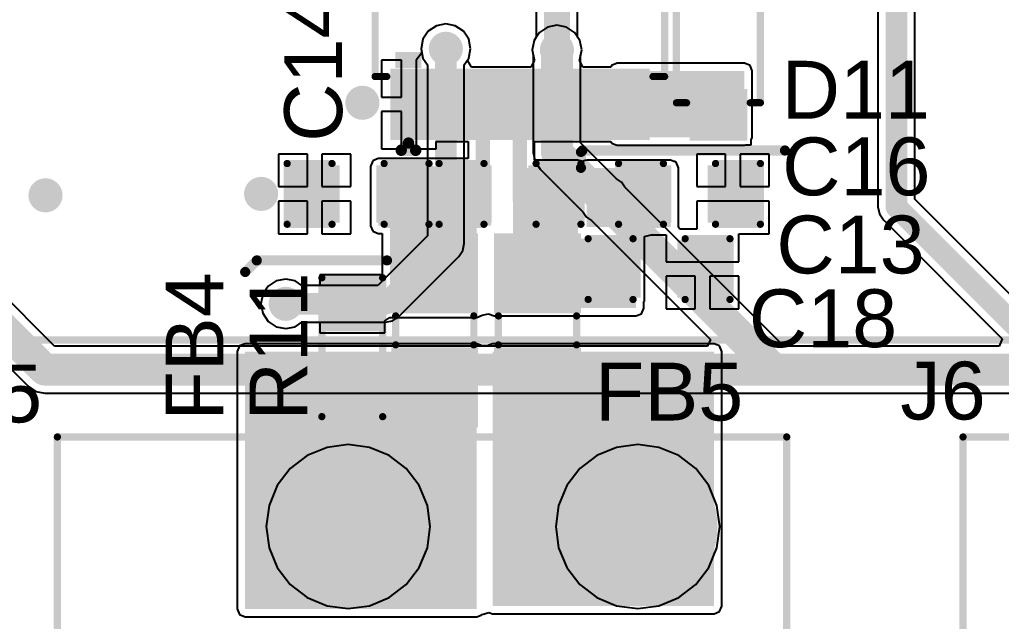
# Model space of a CAD drawing. Header units: millimetres. Extents: x -0.27 to 4.7, y -0.39 to 2.83.
# Drawn here: x 2.101 to 2.78, y 0.178 to 0.594 of the extents above; entities that cross this region are included whole.
import ezdxf

# ---------------------------------------------------------------- set-up
doc = ezdxf.new("R2010")
doc.units = ezdxf.units.MM
doc.header["$MEASUREMENT"] = 0
for name, color, linetype in [('BottomLayer', 5, 'Continuous'), ('BottomSolder', 6, 'Continuous'), ('MultiLayer', 9, 'Continuous'), ('PadHoleLayer', 156, 'Continuous'), ('TopLayer', 1, 'Continuous'), ('TopOverlay', 2, 'Continuous'), ('TopPaste', 8, 'Continuous'), ('TopSolder', 216, 'Continuous'), ('ViaHoleLayer', 16, 'Continuous')]:
    doc.layers.add(name, color=color, linetype=linetype)
doc.styles.add('Arial', font='', dxfattribs={"height": 0.2})
doc.styles.get('Arial').set_extended_font_data('Arial')

# ---------------------------------------------------------------- blocks, each defined once
blk = doc.blocks.new('HA0200500000G_8')
at = {"layer": 'TopOverlay', "const_width": 0.005}
for points in [[(-0.301, 0.212), (0.203, 0.212)], [(-0.301, -0.21), (-0.301, 0.212)]]:
    blk.add_lwpolyline(points, dxfattribs=at)
at = {"layer": 'TopOverlay', "const_width": 0.0025}
blk.add_lwpolyline([(-0.30225, 0.212, 1), (-0.29975, 0.212, 1)], format="xyb", close=True, dxfattribs=at)
blk.add_lwpolyline([(-0.30225, 0.212, 1), (-0.29975, 0.212, 1)], format="xyb", close=True, dxfattribs=at)
blk = doc.blocks.new('HA0200500000G_9')
at = {"layer": 'BottomLayer'}
h = blk.add_hatch(color=5, dxfattribs=at)
edge = h.paths.add_edge_path()
edge.add_arc((-0.1, 0.15), 0.05118, 0, 360)
h = blk.add_hatch(color=5, dxfattribs=at)
edge = h.paths.add_edge_path()
edge.add_arc((0.1, 0.15), 0.05118, 0, 360)
at = {"layer": 'BottomSolder'}
h = blk.add_hatch(color=6, dxfattribs=at)
edge = h.paths.add_edge_path()
edge.add_arc((-0.1, 0.15), 0.05518, 0, 360)
h = blk.add_hatch(color=6, dxfattribs=at)
edge = h.paths.add_edge_path()
edge.add_arc((0.1, 0.15), 0.05518, 0, 360)
at = {"layer": 'MultiLayer'}
h = blk.add_hatch(color=9, dxfattribs=at)
edge = h.paths.add_edge_path()
edge.add_arc((-0.1, 0.15), 0.05118, 0, 360)
h = blk.add_hatch(color=9, dxfattribs=at)
edge = h.paths.add_edge_path()
edge.add_arc((0.1, 0.15), 0.05118, 0, 360)
at = {"layer": 'PadHoleLayer'}
h = blk.add_hatch(color=156, dxfattribs=at)
edge = h.paths.add_edge_path()
edge.add_arc((-0.1, 0.15), 0.02559, 0, 360)
h = blk.add_hatch(color=156, dxfattribs=at)
edge = h.paths.add_edge_path()
edge.add_arc((0.1, 0.15), 0.02559, 0, 360)
at = {"layer": 'TopLayer'}
h = blk.add_hatch(color=1, dxfattribs=at)
edge = h.paths.add_edge_path()
edge.add_arc((-0.1, 0.15), 0.05118, 0, 360)
h = blk.add_hatch(color=1, dxfattribs=at)
edge = h.paths.add_edge_path()
edge.add_arc((0.1, 0.15), 0.05118, 0, 360)
at = {"layer": 'TopSolder'}
h = blk.add_hatch(color=216, dxfattribs=at)
edge = h.paths.add_edge_path()
edge.add_arc((-0.1, 0.15), 0.05518, 0, 360)
h = blk.add_hatch(color=216, dxfattribs=at)
edge = h.paths.add_edge_path()
edge.add_arc((0.1, 0.15), 0.05518, 0, 360)
at = {"layer": 'TopOverlay', "const_width": 0.005}
for points in [[(-0.301, 0.212), (0.203, 0.212)], [(-0.301, -0.21), (-0.301, 0.212)], [(0.203, -0.21), (0.203, 0.212)]]:
    blk.add_lwpolyline(points, dxfattribs=at)
at = {"layer": 'TopOverlay', "const_width": 0.0025}
for points in [[(-0.30225, 0.212, 1), (-0.29975, 0.212, 1)], [(-0.30225, 0.212, 1), (-0.29975, 0.212, 1)], [(0.20175, 0.212, 1), (0.20425, 0.212, 1)], [(0.20175, 0.212, 1), (0.20425, 0.212, 1)]]:
    blk.add_lwpolyline(points, format="xyb", close=True, dxfattribs=at)
blk = doc.blocks.new('ZIO_101954_13')
at = {"layer": 'TopOverlay', "const_width": 0.005}
blk.add_lwpolyline([(-0.719, -1.74), (0.719, -1.74)], dxfattribs=at)
blk = doc.blocks.new('14_TSSOP_55')
at = {"layer": 'TopLayer'}
for points in [[(-0.12992, 0.08563), (-0.08858, 0.08563), (-0.08858, 0.06791), (-0.12992, 0.06791)], [(0.08858, 0.08563), (0.12992, 0.08563), (0.12992, 0.06791), (0.08858, 0.06791)], [(-0.12992, 0.06004), (-0.08858, 0.06004), (-0.08858, 0.04232), (-0.12992, 0.04232)], [(0.08858, 0.06004), (0.12992, 0.06004), (0.12992, 0.04232), (0.08858, 0.04232)], [(-0.12992, 0.03445), (-0.08858, 0.03445), (-0.08858, 0.01673), (-0.12992, 0.01673)], [(0.08858, 0.03445), (0.12992, 0.03445), (0.12992, 0.01673), (0.08858, 0.01673)], [(-0.12992, 0.00886), (-0.08858, 0.00886), (-0.08858, -0.00886), (-0.12992, -0.00886)], [(0.08858, 0.00886), (0.12992, 0.00886), (0.12992, -0.00886), (0.08858, -0.00886)], [(-0.12992, -0.01673), (-0.08858, -0.01673), (-0.08858, -0.03445), (-0.12992, -0.03445)], [(0.08858, -0.01673), (0.12992, -0.01673), (0.12992, -0.03445), (0.08858, -0.03445)], [(-0.12992, -0.04232), (-0.08858, -0.04232), (-0.08858, -0.06004), (-0.12992, -0.06004)], [(0.08858, -0.04232), (0.12992, -0.04232), (0.12992, -0.06004), (0.08858, -0.06004)], [(-0.12992, -0.06791), (-0.08858, -0.06791), (-0.08858, -0.08563), (-0.12992, -0.08563)], [(0.08858, -0.06791), (0.12992, -0.06791), (0.12992, -0.08563), (0.08858, -0.08563)]]:
    blk.add_hatch(color=1, dxfattribs=at).paths.add_polyline_path(points)
at = {"layer": 'TopOverlay'}
blk.add_hatch(color=2, dxfattribs=at).paths.add_polyline_path([(-0.08411, 0.068), (-0.07311, 0.068), (-0.07311, 0.086), (-0.08411, 0.086)])
at = {"layer": 'TopPaste'}
for points in [[(-0.12992, 0.08563), (-0.08858, 0.08563), (-0.08858, 0.06791), (-0.12992, 0.06791)], [(0.08858, 0.08563), (0.12992, 0.08563), (0.12992, 0.06791), (0.08858, 0.06791)], [(-0.12992, 0.06004), (-0.08858, 0.06004), (-0.08858, 0.04232), (-0.12992, 0.04232)], [(0.08858, 0.06004), (0.12992, 0.06004), (0.12992, 0.04232), (0.08858, 0.04232)], [(-0.12992, 0.03445), (-0.08858, 0.03445), (-0.08858, 0.01673), (-0.12992, 0.01673)], [(0.08858, 0.03445), (0.12992, 0.03445), (0.12992, 0.01673), (0.08858, 0.01673)], [(-0.12992, 0.00886), (-0.08858, 0.00886), (-0.08858, -0.00886), (-0.12992, -0.00886)], [(0.08858, 0.00886), (0.12992, 0.00886), (0.12992, -0.00886), (0.08858, -0.00886)], [(-0.12992, -0.01673), (-0.08858, -0.01673), (-0.08858, -0.03445), (-0.12992, -0.03445)], [(0.08858, -0.01673), (0.12992, -0.01673), (0.12992, -0.03445), (0.08858, -0.03445)], [(-0.12992, -0.04232), (-0.08858, -0.04232), (-0.08858, -0.06004), (-0.12992, -0.06004)], [(0.08858, -0.04232), (0.12992, -0.04232), (0.12992, -0.06004), (0.08858, -0.06004)], [(-0.12992, -0.06791), (-0.08858, -0.06791), (-0.08858, -0.08563), (-0.12992, -0.08563)], [(0.08858, -0.06791), (0.12992, -0.06791), (0.12992, -0.08563), (0.08858, -0.08563)]]:
    blk.add_hatch(color=8, dxfattribs=at).paths.add_polyline_path(points)
at = {"layer": 'TopSolder'}
for points in [[(-0.13392, 0.08963), (-0.08458, 0.08963), (-0.08458, 0.06391), (-0.13392, 0.06391)], [(0.08458, 0.08963), (0.13392, 0.08963), (0.13392, 0.06391), (0.08458, 0.06391)], [(-0.13392, 0.06404), (-0.08458, 0.06404), (-0.08458, 0.03832), (-0.13392, 0.03832)], [(0.08458, 0.06404), (0.13392, 0.06404), (0.13392, 0.03832), (0.08458, 0.03832)], [(-0.13392, 0.03845), (-0.08458, 0.03845), (-0.08458, 0.01273), (-0.13392, 0.01273)], [(0.08458, 0.03845), (0.13392, 0.03845), (0.13392, 0.01273), (0.08458, 0.01273)], [(-0.13392, 0.01286), (-0.08458, 0.01286), (-0.08458, -0.01286), (-0.13392, -0.01286)], [(0.08458, 0.01286), (0.13392, 0.01286), (0.13392, -0.01286), (0.08458, -0.01286)], [(-0.13392, -0.01273), (-0.08458, -0.01273), (-0.08458, -0.03845), (-0.13392, -0.03845)], [(0.08458, -0.01273), (0.13392, -0.01273), (0.13392, -0.03845), (0.08458, -0.03845)], [(-0.13392, -0.03832), (-0.08458, -0.03832), (-0.08458, -0.06404), (-0.13392, -0.06404)], [(0.08458, -0.03832), (0.13392, -0.03832), (0.13392, -0.06404), (0.08458, -0.06404)], [(-0.13392, -0.06391), (-0.08458, -0.06391), (-0.08458, -0.08963), (-0.13392, -0.08963)], [(0.08458, -0.06391), (0.13392, -0.06391), (0.13392, -0.08963), (0.08458, -0.08963)]]:
    blk.add_hatch(color=216, dxfattribs=at).paths.add_polyline_path(points)
at = {"layer": 'TopOverlay'}
for points, const_width in [([(-0.09, 0.1), (0.09, 0.1)], 0.005), ([(-0.09, 0.1), (-0.09, 0.092)], 0.005), ([(0.09, 0.1), (0.09, 0.092)], 0.005), ([(-0.141, 0.082), (-0.136, 0.077)], 0.00787), ([(-0.141, 0.082), (-0.141, 0.072)], 0.00787), ([(-0.136, 0.077), (-0.141, 0.072)], 0.00787), ([(-0.09, -0.092), (-0.09, -0.1)], 0.005), ([(0.09, -0.092), (0.09, -0.1)], 0.005), ([(-0.09, -0.1), (0.09, -0.1)], 0.005)]:
    blk.add_lwpolyline(points, dxfattribs=dict(at, const_width=const_width))
for points, const_width in [([(-0.09125, 0.1, 1), (-0.08875, 0.1, 1)], 0.0025), ([(-0.09125, 0.1, 1), (-0.08875, 0.1, 1)], 0.0025), ([(0.08875, 0.1, 1), (0.09125, 0.1, 1)], 0.0025), ([(0.08875, 0.1, 1), (0.09125, 0.1, 1)], 0.0025), ([(-0.09125, 0.092, 1), (-0.08875, 0.092, 1)], 0.0025), ([(0.08875, 0.092, 1), (0.09125, 0.092, 1)], 0.0025), ([(-0.14297, 0.082, 1), (-0.13903, 0.082, 1)], 0.00394), ([(-0.14297, 0.082, 1), (-0.13903, 0.082, 1)], 0.00394), ([(-0.14297, 0.072, 1), (-0.13903, 0.072, 1)], 0.00394), ([(-0.14297, 0.072, 1), (-0.13903, 0.072, 1)], 0.00394), ([(-0.13797, 0.077, 1), (-0.13403, 0.077, 1)], 0.00394), ([(-0.13797, 0.077, 1), (-0.13403, 0.077, 1)], 0.00394), ([(-0.09125, -0.092, 1), (-0.08875, -0.092, 1)], 0.0025), ([(0.08875, -0.092, 1), (0.09125, -0.092, 1)], 0.0025), ([(-0.09125, -0.1, 1), (-0.08875, -0.1, 1)], 0.0025), ([(-0.09125, -0.1, 1), (-0.08875, -0.1, 1)], 0.0025), ([(0.08875, -0.1, 1), (0.09125, -0.1, 1)], 0.0025), ([(0.08875, -0.1, 1), (0.09125, -0.1, 1)], 0.0025)]:
    blk.add_lwpolyline(points, format="xyb", close=True, dxfattribs=dict(at, const_width=const_width))
blk = doc.blocks.new('R___0603_93')
at = {"layer": 'TopLayer'}
for points in [[(-0.015, 0.0175), (-0.015, -0.0175), (-0.045, -0.0175), (-0.045, 0.0175)], [(0.045, 0.0175), (0.045, -0.0175), (0.015, -0.0175), (0.015, 0.0175)]]:
    blk.add_hatch(color=1, dxfattribs=at).paths.add_polyline_path(points)
at = {"layer": 'TopPaste'}
for points in [[(-0.015, 0.0175), (-0.015, -0.0175), (-0.045, -0.0175), (-0.045, 0.0175)], [(0.045, 0.0175), (0.045, -0.0175), (0.015, -0.0175), (0.015, 0.0175)]]:
    blk.add_hatch(color=8, dxfattribs=at).paths.add_polyline_path(points)
at = {"layer": 'TopSolder'}
for points in [[(-0.011, 0.0215), (-0.011, -0.0215), (-0.049, -0.0215), (-0.049, 0.0215)], [(0.049, 0.0215), (0.049, -0.0215), (0.011, -0.0215), (0.011, 0.0215)]]:
    blk.add_hatch(color=216, dxfattribs=at).paths.add_polyline_path(points)
at = {"layer": 'TopOverlay', "const_width": 0.005}
for points in [[(-0.048, -0.021), (-0.048, 0.021)], [(0.048, 0.021), (-0.048, 0.021)], [(0.048, -0.021), (0.048, 0.021)], [(0.048, -0.021), (-0.048, -0.021)]]:
    blk.add_lwpolyline(points, dxfattribs=at)
at = {"layer": 'TopOverlay', "const_width": 0.0025}
for points in [[(-0.04925, 0.021, 1), (-0.04675, 0.021, 1)], [(-0.04925, 0.021, 1), (-0.04675, 0.021, 1)], [(0.04675, 0.021, 1), (0.04925, 0.021, 1)], [(0.04675, 0.021, 1), (0.04925, 0.021, 1)], [(-0.04925, -0.021, 1), (-0.04675, -0.021, 1)], [(-0.04925, -0.021, 1), (-0.04675, -0.021, 1)], [(0.04675, -0.021, 1), (0.04925, -0.021, 1)], [(0.04675, -0.021, 1), (0.04925, -0.021, 1)]]:
    blk.add_lwpolyline(points, format="xyb", close=True, dxfattribs=at)
blk = doc.blocks.new('I___0805_132')
at = {"layer": 'TopLayer'}
for points in [[(-0.06299, 0.02598), (-0.01575, 0.02598), (-0.01575, -0.02598), (-0.06299, -0.02598)], [(0.01575, 0.02598), (0.06299, 0.02598), (0.06299, -0.02598), (0.01575, -0.02598)]]:
    blk.add_hatch(color=1, dxfattribs=at).paths.add_polyline_path(points)
at = {"layer": 'TopPaste'}
for points in [[(-0.06299, 0.02598), (-0.01575, 0.02598), (-0.01575, -0.02598), (-0.06299, -0.02598)], [(0.01575, 0.02598), (0.06299, 0.02598), (0.06299, -0.02598), (0.01575, -0.02598)]]:
    blk.add_hatch(color=8, dxfattribs=at).paths.add_polyline_path(points)
at = {"layer": 'TopSolder'}
for points in [[(-0.06699, 0.02998), (-0.01175, 0.02998), (-0.01175, -0.02998), (-0.06699, -0.02998)], [(0.01175, 0.02998), (0.06699, 0.02998), (0.06699, -0.02998), (0.01175, -0.02998)]]:
    blk.add_hatch(color=216, dxfattribs=at).paths.add_polyline_path(points)
at = {"layer": 'TopOverlay', "const_width": 0.005}
for points in [[(-0.01, 0.027), (0.01, 0.027)], [(-0.01, -0.027), (0.01, -0.027)]]:
    blk.add_lwpolyline(points, dxfattribs=at)
at = {"layer": 'TopOverlay', "const_width": 0.0025}
for points in [[(-0.01125, 0.027, 1), (-0.00875, 0.027, 1)], [(0.00875, 0.027, 1), (0.01125, 0.027, 1)], [(-0.01125, -0.027, 1), (-0.00875, -0.027, 1)], [(0.00875, -0.027, 1), (0.01125, -0.027, 1)]]:
    blk.add_lwpolyline(points, format="xyb", close=True, dxfattribs=at)
blk = doc.blocks.new('I___0805_133')
at = {"layer": 'TopLayer'}
for points in [[(-0.06299, 0.02598), (-0.01575, 0.02598), (-0.01575, -0.02598), (-0.06299, -0.02598)], [(0.01575, 0.02598), (0.06299, 0.02598), (0.06299, -0.02598), (0.01575, -0.02598)]]:
    blk.add_hatch(color=1, dxfattribs=at).paths.add_polyline_path(points)
at = {"layer": 'TopPaste'}
for points in [[(-0.06299, 0.02598), (-0.01575, 0.02598), (-0.01575, -0.02598), (-0.06299, -0.02598)], [(0.01575, 0.02598), (0.06299, 0.02598), (0.06299, -0.02598), (0.01575, -0.02598)]]:
    blk.add_hatch(color=8, dxfattribs=at).paths.add_polyline_path(points)
at = {"layer": 'TopSolder'}
for points in [[(-0.06699, 0.02998), (-0.01175, 0.02998), (-0.01175, -0.02998), (-0.06699, -0.02998)], [(0.01175, 0.02998), (0.06699, 0.02998), (0.06699, -0.02998), (0.01175, -0.02998)]]:
    blk.add_hatch(color=216, dxfattribs=at).paths.add_polyline_path(points)
at = {"layer": 'TopOverlay', "const_width": 0.005}
for points in [[(-0.01, 0.027), (0.01, 0.027)], [(-0.01, -0.027), (0.01, -0.027)]]:
    blk.add_lwpolyline(points, dxfattribs=at)
at = {"layer": 'TopOverlay', "const_width": 0.0025}
for points in [[(-0.01125, 0.027, 1), (-0.00875, 0.027, 1)], [(0.00875, 0.027, 1), (0.01125, 0.027, 1)], [(-0.01125, -0.027, 1), (-0.00875, -0.027, 1)], [(0.00875, -0.027, 1), (0.01125, -0.027, 1)]]:
    blk.add_lwpolyline(points, format="xyb", close=True, dxfattribs=at)
blk = doc.blocks.new('SOD_323_158')
at = {"layer": 'TopLayer'}
for points in [[(-0.02953, -0.01772), (-0.06102, -0.01772), (-0.06102, 0.01772), (-0.02953, 0.01772)], [(0.06102, -0.01772), (0.02953, -0.01772), (0.02953, 0.01772), (0.06102, 0.01772)]]:
    blk.add_hatch(color=1, dxfattribs=at).paths.add_polyline_path(points)
at = {"layer": 'TopOverlay'}
for points in [[(-0.079, 0.019), (-0.036, 0.019), (-0.036, 0.031), (-0.079, 0.031)], [(-0.079, -0.02), (-0.062, -0.02), (-0.062, 0.02), (-0.079, 0.02)], [(-0.079, -0.031), (-0.036, -0.031), (-0.036, -0.019), (-0.079, -0.019)]]:
    blk.add_hatch(color=2, dxfattribs=at).paths.add_polyline_path(points)
at = {"layer": 'TopPaste'}
for points in [[(-0.02953, -0.01772), (-0.06102, -0.01772), (-0.06102, 0.01772), (-0.02953, 0.01772)], [(0.06102, -0.01772), (0.02953, -0.01772), (0.02953, 0.01772), (0.06102, 0.01772)]]:
    blk.add_hatch(color=8, dxfattribs=at).paths.add_polyline_path(points)
at = {"layer": 'TopSolder'}
for points in [[(-0.02736, -0.01988), (-0.06319, -0.01988), (-0.06319, 0.01988), (-0.02736, 0.01988)], [(0.06319, -0.01988), (0.02736, -0.01988), (0.02736, 0.01988), (0.06319, 0.01988)]]:
    blk.add_hatch(color=216, dxfattribs=at).paths.add_polyline_path(points)
at = {"layer": 'TopOverlay', "const_width": 0.005}
for points in [[(0.037, 0.029), (-0.036, 0.029)], [(0.037, 0.022), (0.037, 0.029)], [(0.037, -0.029), (0.037, -0.022)], [(0.037, -0.029), (-0.036, -0.029)]]:
    blk.add_lwpolyline(points, dxfattribs=at)
at = {"layer": 'TopOverlay', "const_width": 0.0025}
for points in [[(-0.03725, 0.029, 1), (-0.03475, 0.029, 1)], [(0.03575, 0.029, 1), (0.03825, 0.029, 1)], [(0.03575, 0.029, 1), (0.03825, 0.029, 1)], [(0.03575, 0.022, 1), (0.03825, 0.022, 1)], [(0.03575, -0.022, 1), (0.03825, -0.022, 1)], [(-0.03725, -0.029, 1), (-0.03475, -0.029, 1)], [(0.03575, -0.029, 1), (0.03825, -0.029, 1)], [(0.03575, -0.029, 1), (0.03825, -0.029, 1)]]:
    blk.add_lwpolyline(points, format="xyb", close=True, dxfattribs=at)
blk = doc.blocks.new('C___0603_201')
at = {"layer": 'TopLayer'}
for points in [[(-0.015, 0.0175), (-0.015, -0.0175), (-0.045, -0.0175), (-0.045, 0.0175)], [(0.045, 0.0175), (0.045, -0.0175), (0.015, -0.0175), (0.015, 0.0175)]]:
    blk.add_hatch(color=1, dxfattribs=at).paths.add_polyline_path(points)
at = {"layer": 'TopPaste'}
for points in [[(-0.015, 0.0175), (-0.015, -0.0175), (-0.045, -0.0175), (-0.045, 0.0175)], [(0.045, 0.0175), (0.045, -0.0175), (0.015, -0.0175), (0.015, 0.0175)]]:
    blk.add_hatch(color=8, dxfattribs=at).paths.add_polyline_path(points)
at = {"layer": 'TopSolder'}
for points in [[(-0.01264, 0.01986), (-0.01264, -0.01986), (-0.04736, -0.01986), (-0.04736, 0.01986)], [(0.04736, 0.01986), (0.04736, -0.01986), (0.01264, -0.01986), (0.01264, 0.01986)]]:
    blk.add_hatch(color=216, dxfattribs=at).paths.add_polyline_path(points)
at = {"layer": 'TopOverlay', "const_width": 0.005}
for points in [[(-0.049, 0.021), (-0.018, 0.021)], [(-0.049, -0.021), (-0.049, 0.021)], [(0.018, 0.021), (0.049, 0.021)], [(0.049, -0.021), (0.049, 0.021)], [(-0.049, -0.021), (-0.018, -0.021)], [(0.018, -0.021), (0.049, -0.021)]]:
    blk.add_lwpolyline(points, dxfattribs=at)
at = {"layer": 'TopOverlay', "const_width": 0.0025}
for points in [[(-0.05025, 0.021, 1), (-0.04775, 0.021, 1)], [(-0.05025, 0.021, 1), (-0.04775, 0.021, 1)], [(-0.01925, 0.021, 1), (-0.01675, 0.021, 1)], [(0.01675, 0.021, 1), (0.01925, 0.021, 1)], [(0.04775, 0.021, 1), (0.05025, 0.021, 1)], [(0.04775, 0.021, 1), (0.05025, 0.021, 1)], [(-0.05025, -0.021, 1), (-0.04775, -0.021, 1)], [(-0.05025, -0.021, 1), (-0.04775, -0.021, 1)], [(-0.01925, -0.021, 1), (-0.01675, -0.021, 1)], [(0.01675, -0.021, 1), (0.01925, -0.021, 1)], [(0.04775, -0.021, 1), (0.05025, -0.021, 1)], [(0.04775, -0.021, 1), (0.05025, -0.021, 1)]]:
    blk.add_lwpolyline(points, format="xyb", close=True, dxfattribs=at)
blk = doc.blocks.new('C___0603_203')
at = {"layer": 'TopLayer'}
for points in [[(-0.015, 0.0175), (-0.015, -0.0175), (-0.045, -0.0175), (-0.045, 0.0175)], [(0.045, 0.0175), (0.045, -0.0175), (0.015, -0.0175), (0.015, 0.0175)]]:
    blk.add_hatch(color=1, dxfattribs=at).paths.add_polyline_path(points)
at = {"layer": 'TopPaste'}
for points in [[(-0.015, 0.0175), (-0.015, -0.0175), (-0.045, -0.0175), (-0.045, 0.0175)], [(0.045, 0.0175), (0.045, -0.0175), (0.015, -0.0175), (0.015, 0.0175)]]:
    blk.add_hatch(color=8, dxfattribs=at).paths.add_polyline_path(points)
at = {"layer": 'TopSolder'}
for points in [[(-0.01264, 0.01986), (-0.01264, -0.01986), (-0.04736, -0.01986), (-0.04736, 0.01986)], [(0.04736, 0.01986), (0.04736, -0.01986), (0.01264, -0.01986), (0.01264, 0.01986)]]:
    blk.add_hatch(color=216, dxfattribs=at).paths.add_polyline_path(points)
at = {"layer": 'TopOverlay', "const_width": 0.005}
for points in [[(-0.049, 0.021), (-0.018, 0.021)], [(-0.049, -0.021), (-0.049, 0.021)], [(0.018, 0.021), (0.049, 0.021)], [(0.049, -0.021), (0.049, 0.021)], [(-0.049, -0.021), (-0.018, -0.021)], [(0.018, -0.021), (0.049, -0.021)]]:
    blk.add_lwpolyline(points, dxfattribs=at)
at = {"layer": 'TopOverlay', "const_width": 0.0025}
for points in [[(-0.05025, 0.021, 1), (-0.04775, 0.021, 1)], [(-0.05025, 0.021, 1), (-0.04775, 0.021, 1)], [(-0.01925, 0.021, 1), (-0.01675, 0.021, 1)], [(0.01675, 0.021, 1), (0.01925, 0.021, 1)], [(0.04775, 0.021, 1), (0.05025, 0.021, 1)], [(0.04775, 0.021, 1), (0.05025, 0.021, 1)], [(-0.05025, -0.021, 1), (-0.04775, -0.021, 1)], [(-0.05025, -0.021, 1), (-0.04775, -0.021, 1)], [(-0.01925, -0.021, 1), (-0.01675, -0.021, 1)], [(0.01675, -0.021, 1), (0.01925, -0.021, 1)], [(0.04775, -0.021, 1), (0.05025, -0.021, 1)], [(0.04775, -0.021, 1), (0.05025, -0.021, 1)]]:
    blk.add_lwpolyline(points, format="xyb", close=True, dxfattribs=at)
blk = doc.blocks.new('C___0603_205')
at = {"layer": 'TopLayer'}
for points in [[(-0.015, 0.0175), (-0.015, -0.0175), (-0.045, -0.0175), (-0.045, 0.0175)], [(0.045, 0.0175), (0.045, -0.0175), (0.015, -0.0175), (0.015, 0.0175)]]:
    blk.add_hatch(color=1, dxfattribs=at).paths.add_polyline_path(points)
at = {"layer": 'TopPaste'}
for points in [[(-0.015, 0.0175), (-0.015, -0.0175), (-0.045, -0.0175), (-0.045, 0.0175)], [(0.045, 0.0175), (0.045, -0.0175), (0.015, -0.0175), (0.015, 0.0175)]]:
    blk.add_hatch(color=8, dxfattribs=at).paths.add_polyline_path(points)
at = {"layer": 'TopSolder'}
for points in [[(-0.01264, 0.01986), (-0.01264, -0.01986), (-0.04736, -0.01986), (-0.04736, 0.01986)], [(0.04736, 0.01986), (0.04736, -0.01986), (0.01264, -0.01986), (0.01264, 0.01986)]]:
    blk.add_hatch(color=216, dxfattribs=at).paths.add_polyline_path(points)
at = {"layer": 'TopOverlay', "const_width": 0.005}
for points in [[(-0.049, 0.021), (-0.018, 0.021)], [(-0.049, -0.021), (-0.049, 0.021)], [(0.018, 0.021), (0.049, 0.021)], [(0.049, -0.021), (0.049, 0.021)], [(-0.049, -0.021), (-0.018, -0.021)], [(0.018, -0.021), (0.049, -0.021)]]:
    blk.add_lwpolyline(points, dxfattribs=at)
at = {"layer": 'TopOverlay', "const_width": 0.0025}
for points in [[(-0.05025, 0.021, 1), (-0.04775, 0.021, 1)], [(-0.05025, 0.021, 1), (-0.04775, 0.021, 1)], [(-0.01925, 0.021, 1), (-0.01675, 0.021, 1)], [(0.01675, 0.021, 1), (0.01925, 0.021, 1)], [(0.04775, 0.021, 1), (0.05025, 0.021, 1)], [(0.04775, 0.021, 1), (0.05025, 0.021, 1)], [(-0.05025, -0.021, 1), (-0.04775, -0.021, 1)], [(-0.05025, -0.021, 1), (-0.04775, -0.021, 1)], [(-0.01925, -0.021, 1), (-0.01675, -0.021, 1)], [(0.01675, -0.021, 1), (0.01925, -0.021, 1)], [(0.04775, -0.021, 1), (0.05025, -0.021, 1)], [(0.04775, -0.021, 1), (0.05025, -0.021, 1)]]:
    blk.add_lwpolyline(points, format="xyb", close=True, dxfattribs=at)
blk = doc.blocks.new('C___0603_206')
at = {"layer": 'TopLayer'}
for points in [[(-0.015, 0.0175), (-0.015, -0.0175), (-0.045, -0.0175), (-0.045, 0.0175)], [(0.045, 0.0175), (0.045, -0.0175), (0.015, -0.0175), (0.015, 0.0175)]]:
    blk.add_hatch(color=1, dxfattribs=at).paths.add_polyline_path(points)
at = {"layer": 'TopPaste'}
for points in [[(-0.015, 0.0175), (-0.015, -0.0175), (-0.045, -0.0175), (-0.045, 0.0175)], [(0.045, 0.0175), (0.045, -0.0175), (0.015, -0.0175), (0.015, 0.0175)]]:
    blk.add_hatch(color=8, dxfattribs=at).paths.add_polyline_path(points)
at = {"layer": 'TopSolder'}
for points in [[(-0.01264, 0.01986), (-0.01264, -0.01986), (-0.04736, -0.01986), (-0.04736, 0.01986)], [(0.04736, 0.01986), (0.04736, -0.01986), (0.01264, -0.01986), (0.01264, 0.01986)]]:
    blk.add_hatch(color=216, dxfattribs=at).paths.add_polyline_path(points)
at = {"layer": 'TopOverlay', "const_width": 0.005}
for points in [[(-0.049, 0.021), (-0.049, -0.021)], [(-0.018, 0.021), (-0.049, 0.021)], [(0.049, 0.021), (0.018, 0.021)], [(0.049, 0.021), (0.049, -0.021)], [(-0.018, -0.021), (-0.049, -0.021)], [(0.049, -0.021), (0.018, -0.021)]]:
    blk.add_lwpolyline(points, dxfattribs=at)
at = {"layer": 'TopOverlay', "const_width": 0.0025}
for points in [[(-0.05025, 0.021, 1), (-0.04775, 0.021, 1)], [(-0.05025, 0.021, 1), (-0.04775, 0.021, 1)], [(-0.01925, 0.021, 1), (-0.01675, 0.021, 1)], [(0.01675, 0.021, 1), (0.01925, 0.021, 1)], [(0.04775, 0.021, 1), (0.05025, 0.021, 1)], [(0.04775, 0.021, 1), (0.05025, 0.021, 1)], [(-0.05025, -0.021, 1), (-0.04775, -0.021, 1)], [(-0.05025, -0.021, 1), (-0.04775, -0.021, 1)], [(-0.01925, -0.021, 1), (-0.01675, -0.021, 1)], [(0.01675, -0.021, 1), (0.01925, -0.021, 1)], [(0.04775, -0.021, 1), (0.05025, -0.021, 1)], [(0.04775, -0.021, 1), (0.05025, -0.021, 1)]]:
    blk.add_lwpolyline(points, format="xyb", close=True, dxfattribs=at)

msp = doc.modelspace()

# ---------------------------------------------------------------- hatches: boundary and pattern name
at = {"layer": 'BottomLayer'}
h = msp.add_hatch(color=5, dxfattribs=at)
edge = h.paths.add_edge_path()
edge.add_arc((2.39564, 0.57436), 0.01181, 0, 360)
h = msp.add_hatch(color=5, dxfattribs=at)
edge = h.paths.add_edge_path()
edge.add_arc((2.47241, 0.57355), 0.01181, 0, 360)
h = msp.add_hatch(color=5, dxfattribs=at)
edge = h.paths.add_edge_path()
edge.add_arc((2.338, 0.537), 0.01181, 0, 360)
h = msp.add_hatch(color=5, dxfattribs=at)
edge = h.paths.add_edge_path()
edge.add_arc((2.119, 0.473), 0.01181, 0, 360)
h = msp.add_hatch(color=5, dxfattribs=at)
edge = h.paths.add_edge_path()
edge.add_arc((2.268, 0.474), 0.01181, 0, 360)
h = msp.add_hatch(color=5, dxfattribs=at)
edge = h.paths.add_edge_path()
edge.add_arc((2.50496, 0.47), 0.01181, 0, 360)
h = msp.add_hatch(color=5, dxfattribs=at)
edge = h.paths.add_edge_path()
edge.add_arc((2.285, 0.398), 0.01181, 0, 360)
at = {"layer": 'BottomSolder'}
h = msp.add_hatch(color=6, dxfattribs=at)
edge = h.paths.add_edge_path()
edge.add_arc((2.39564, 0.57436), 0.00591, 0, 360)
h = msp.add_hatch(color=6, dxfattribs=at)
edge = h.paths.add_edge_path()
edge.add_arc((2.47241, 0.57355), 0.00591, 0, 360)
h = msp.add_hatch(color=6, dxfattribs=at)
edge = h.paths.add_edge_path()
edge.add_arc((2.338, 0.537), 0.00591, 0, 360)
h = msp.add_hatch(color=6, dxfattribs=at)
edge = h.paths.add_edge_path()
edge.add_arc((2.119, 0.473), 0.00591, 0, 360)
h = msp.add_hatch(color=6, dxfattribs=at)
edge = h.paths.add_edge_path()
edge.add_arc((2.268, 0.474), 0.00591, 0, 360)
h = msp.add_hatch(color=6, dxfattribs=at)
edge = h.paths.add_edge_path()
edge.add_arc((2.50496, 0.47), 0.00591, 0, 360)
h = msp.add_hatch(color=6, dxfattribs=at)
edge = h.paths.add_edge_path()
edge.add_arc((2.285, 0.398), 0.00591, 0, 360)
at = {"layer": 'TopLayer'}
h = msp.add_hatch(color=1, dxfattribs=at)
edge = h.paths.add_edge_path()
edge.add_arc((2.39564, 0.57436), 0.01181, 0, 360)
h = msp.add_hatch(color=1, dxfattribs=at)
edge = h.paths.add_edge_path()
edge.add_arc((2.47241, 0.57355), 0.01181, 0, 360)
for points in [[(2.514, 0.513), (2.602, 0.513), (2.602, 0.559), (2.514, 0.559)], [(2.34896, 0.452), (2.42696, 0.452), (2.42696, 0.493), (2.34896, 0.493)], [(2.44196, 0.427), (2.48696, 0.427), (2.48696, 0.492), (2.44196, 0.492)], [(2.49296, 0.451), (2.55096, 0.451), (2.55096, 0.492), (2.49296, 0.492)], [(2.35696, 0.394), (2.41696, 0.394), (2.41696, 0.467), (2.35696, 0.467)], [(2.42896, 0.395), (2.52696, 0.395), (2.52696, 0.443), (2.42896, 0.443)], [(2.41696, 0.365), (2.25696, 0.365), (2.25696, 0.187), (2.41696, 0.187)], [(2.42796, 0.189), (2.581, 0.189), (2.581, 0.365), (2.42796, 0.365)]]:
    msp.add_hatch(color=1, dxfattribs=at).paths.add_polyline_path(points)
h = msp.add_hatch(color=1, dxfattribs=at)
edge = h.paths.add_edge_path()
edge.add_arc((2.338, 0.537), 0.01181, 0, 360)
h = msp.add_hatch(color=1, dxfattribs=at)
edge = h.paths.add_edge_path()
edge.add_arc((2.119, 0.473), 0.01181, 0, 360)
h = msp.add_hatch(color=1, dxfattribs=at)
edge = h.paths.add_edge_path()
edge.add_arc((2.268, 0.474), 0.01181, 0, 360)
h = msp.add_hatch(color=1, dxfattribs=at)
edge = h.paths.add_edge_path()
edge.add_arc((2.50496, 0.47), 0.01181, 0, 360)
h = msp.add_hatch(color=1, dxfattribs=at)
edge = h.paths.add_edge_path()
edge.add_arc((2.285, 0.398), 0.01181, 0, 360)
at = {"layer": 'TopSolder'}
h = msp.add_hatch(color=216, dxfattribs=at)
edge = h.paths.add_edge_path()
edge.add_arc((2.39564, 0.57436), 0.00591, 0, 360)
h = msp.add_hatch(color=216, dxfattribs=at)
edge = h.paths.add_edge_path()
edge.add_arc((2.47241, 0.57355), 0.00591, 0, 360)
h = msp.add_hatch(color=216, dxfattribs=at)
edge = h.paths.add_edge_path()
edge.add_arc((2.338, 0.537), 0.00591, 0, 360)
h = msp.add_hatch(color=216, dxfattribs=at)
edge = h.paths.add_edge_path()
edge.add_arc((2.119, 0.473), 0.00591, 0, 360)
h = msp.add_hatch(color=216, dxfattribs=at)
edge = h.paths.add_edge_path()
edge.add_arc((2.268, 0.474), 0.00591, 0, 360)
h = msp.add_hatch(color=216, dxfattribs=at)
edge = h.paths.add_edge_path()
edge.add_arc((2.50496, 0.47), 0.00591, 0, 360)
h = msp.add_hatch(color=216, dxfattribs=at)
edge = h.paths.add_edge_path()
edge.add_arc((2.285, 0.398), 0.00591, 0, 360)
at = {"layer": 'ViaHoleLayer'}
h = msp.add_hatch(color=16, dxfattribs=at)
edge = h.paths.add_edge_path()
edge.add_arc((2.39564, 0.57436), 0.00591, 0, 360)
h = msp.add_hatch(color=16, dxfattribs=at)
edge = h.paths.add_edge_path()
edge.add_arc((2.47241, 0.57355), 0.00591, 0, 360)
h = msp.add_hatch(color=16, dxfattribs=at)
edge = h.paths.add_edge_path()
edge.add_arc((2.338, 0.537), 0.00591, 0, 360)
h = msp.add_hatch(color=16, dxfattribs=at)
edge = h.paths.add_edge_path()
edge.add_arc((2.119, 0.473), 0.00591, 0, 360)
h = msp.add_hatch(color=16, dxfattribs=at)
edge = h.paths.add_edge_path()
edge.add_arc((2.268, 0.474), 0.00591, 0, 360)
h = msp.add_hatch(color=16, dxfattribs=at)
edge = h.paths.add_edge_path()
edge.add_arc((2.50496, 0.47), 0.00591, 0, 360)
h = msp.add_hatch(color=16, dxfattribs=at)
edge = h.paths.add_edge_path()
edge.add_arc((2.285, 0.398), 0.00591, 0, 360)

# ---------------------------------------------------------------- linework, layer by layer
at = {"layer": 'BottomLayer'}
for p, q in [((2.69426, 0.7946), (2.69426, 0.465)), ((2.71974, 0.47028), (2.71974, 0.74124)), ((2.38908, 0.59019), (2.38352, 0.58648)), ((2.39564, 0.5915), (2.38908, 0.59019)), ((2.4022, 0.59019), (2.39564, 0.5915)), ((2.40776, 0.58648), (2.4022, 0.59019)), ((2.47241, 0.59069), (2.46585, 0.58938)), ((2.47897, 0.58938), (2.47241, 0.59069)), ((2.38352, 0.58648), (2.37981, 0.58092)), ((2.41148, 0.58092), (2.40776, 0.58648)), ((2.46029, 0.58567), (2.45658, 0.58011)), ((2.46585, 0.58938), (2.46029, 0.58567)), ((2.48453, 0.58567), (2.47897, 0.58938)), ((2.48825, 0.58011), (2.48453, 0.58567)), ((2.37981, 0.58092), (2.3785, 0.57436)), ((2.41278, 0.57436), (2.41148, 0.58092)), ((2.45658, 0.58011), (2.45527, 0.57355)), ((2.48955, 0.57355), (2.48825, 0.58011)), ((2.3785, 0.57436), (2.37981, 0.5678)), ((2.41148, 0.5678), (2.41278, 0.57436)), ((2.45527, 0.57355), (2.4561, 0.56939)), ((2.48873, 0.56939), (2.48955, 0.57355)), ((2.37981, 0.5678), (2.3829, 0.56317)), ((2.3829, 0.56317), (2.3829, 0.44492)), ((2.40839, 0.56317), (2.41148, 0.5678)), ((2.40839, 0.43964), (2.40839, 0.56317)), ((2.4561, 0.56939), (2.4561, 0.50255)), ((2.48873, 0.50931), (2.48873, 0.56939)), ((2.51356, 0.48447), (2.48873, 0.50931)), ((2.4561, 0.50255), (2.45734, 0.49631)), ((2.45734, 0.49631), (2.46088, 0.49101)), ((2.46088, 0.49101), (2.49049, 0.4614)), ((2.51708, 0.48212), (2.51356, 0.48447)), ((2.51944, 0.4786), (2.51708, 0.48212)), ((2.62922, 0.36881), (2.51944, 0.4786)), ((2.79928, 0.39074), (2.71974, 0.47028)), ((2.49049, 0.4614), (2.49284, 0.45788)), ((2.69426, 0.465), (2.69523, 0.46012)), ((2.49284, 0.45788), (2.49636, 0.45553)), ((2.49636, 0.45553), (2.57846, 0.37343)), ((2.69523, 0.46012), (2.69799, 0.45599)), ((2.69799, 0.45599), (2.78016, 0.37381)), ((2.12526, 0.36881), (2.04631, 0.44776)), ((2.3829, 0.44492), (2.34872, 0.41074)), ((2.40465, 0.43063), (2.40742, 0.43476)), ((2.40742, 0.43476), (2.40839, 0.43964)), ((2.01846, 0.42946), (2.10696, 0.34096)), ((2.36301, 0.38899), (2.40465, 0.43063)), ((2.27844, 0.41384), (2.27288, 0.41012)), ((2.285, 0.41514), (2.27844, 0.41384)), ((2.29156, 0.41384), (2.285, 0.41514)), ((2.29618, 0.41074), (2.29156, 0.41384)), ((2.27288, 0.41012), (2.26916, 0.40456)), ((2.34872, 0.41074), (2.29618, 0.41074)), ((2.26916, 0.40456), (2.26786, 0.398)), ((2.26786, 0.398), (2.26916, 0.39144)), ((2.26916, 0.39144), (2.27288, 0.38588)), ((2.35888, 0.38623), (2.36301, 0.38899)), ((2.27288, 0.38588), (2.27844, 0.38216)), ((2.27844, 0.38216), (2.285, 0.38086)), ((2.285, 0.38086), (2.29156, 0.38216)), ((2.29156, 0.38216), (2.29618, 0.38526)), ((2.29618, 0.38526), (2.354, 0.38526)), ((2.354, 0.38526), (2.35888, 0.38623)), ((2.57846, 0.37343), (2.57654, 0.36881)), ((2.78016, 0.37381), (2.77809, 0.36881)), ((2.57654, 0.36881), (2.12526, 0.36881)), ((2.77809, 0.36881), (2.62922, 0.36881)), ((2.10696, 0.34096), (2.11226, 0.33743)), ((2.11226, 0.33743), (2.1185, 0.33619)), ((2.1185, 0.33619), (3.27735, 0.33619)), ((2.31356, 0.29868), (2.29989, 0.29302)), ((2.32822, 0.30061), (2.31356, 0.29868)), ((2.34289, 0.29868), (2.32822, 0.30061)), ((2.35656, 0.29302), (2.34289, 0.29868)), ((2.51356, 0.29868), (2.49989, 0.29302)), ((2.52822, 0.30061), (2.51356, 0.29868)), ((2.54289, 0.29868), (2.52822, 0.30061)), ((2.55656, 0.29302), (2.54289, 0.29868)), ((2.29989, 0.29302), (2.28815, 0.28402)), ((2.36829, 0.28402), (2.35656, 0.29302)), ((2.49989, 0.29302), (2.48815, 0.28402)), ((2.56829, 0.28402), (2.55656, 0.29302)), ((2.28815, 0.28402), (2.27915, 0.27228)), ((2.3773, 0.27228), (2.36829, 0.28402)), ((2.48815, 0.28402), (2.47915, 0.27228)), ((2.5773, 0.27228), (2.56829, 0.28402)), ((2.27915, 0.27228), (2.27349, 0.25862)), ((2.38296, 0.25862), (2.3773, 0.27228)), ((2.47915, 0.27228), (2.47349, 0.25862)), ((2.58296, 0.25862), (2.5773, 0.27228)), ((2.27349, 0.25862), (2.27156, 0.24395)), ((2.38489, 0.24395), (2.38296, 0.25862)), ((2.47349, 0.25862), (2.47156, 0.24395)), ((2.58489, 0.24395), (2.58296, 0.25862)), ((2.27156, 0.24395), (2.27349, 0.22928)), ((2.38296, 0.22928), (2.38489, 0.24395)), ((2.47156, 0.24395), (2.47349, 0.22928)), ((2.58296, 0.22928), (2.58489, 0.24395)), ((2.27349, 0.22928), (2.27915, 0.21562)), ((2.3773, 0.21562), (2.38296, 0.22928)), ((2.47349, 0.22928), (2.47915, 0.21562)), ((2.5773, 0.21562), (2.58296, 0.22928)), ((2.27915, 0.21562), (2.28815, 0.20388)), ((2.36829, 0.20388), (2.3773, 0.21562)), ((2.47915, 0.21562), (2.48815, 0.20388)), ((2.56829, 0.20388), (2.5773, 0.21562)), ((2.28815, 0.20388), (2.29989, 0.19487)), ((2.35656, 0.19487), (2.36829, 0.20388)), ((2.48815, 0.20388), (2.49989, 0.19487)), ((2.55656, 0.19487), (2.56829, 0.20388)), ((2.29989, 0.19487), (2.31356, 0.18921)), ((2.34289, 0.18921), (2.35656, 0.19487)), ((2.49989, 0.19487), (2.51356, 0.18921)), ((2.54289, 0.18921), (2.55656, 0.19487)), ((2.31356, 0.18921), (2.32822, 0.18728)), ((2.32822, 0.18728), (2.34289, 0.18921)), ((2.51356, 0.18921), (2.52822, 0.18728)), ((2.52822, 0.18728), (2.54289, 0.18921))]:
    msp.add_line(p, q, dxfattribs=at)
for points, const_width in [([(2.707, 0.465), (2.707, 1.002)], 0.015), ([(2.47241, 0.50255), (2.47241, 0.57355)], 0.022), ([(2.39564, 0.43964), (2.39564, 0.57436)], 0.015), ([(2.47241, 0.50255), (2.50496, 0.47)], 0.022), ([(2.50496, 0.47), (2.62246, 0.3525)], 0.022), ([(2.707, 0.465), (2.794, 0.378)], 0.015), ([(2.03, 0.441), (2.1185, 0.3525)], 0.022), ([(2.354, 0.398), (2.39564, 0.43964)], 0.015), ([(2.285, 0.398), (2.354, 0.398)], 0.015), ([(2.1185, 0.3525), (2.62246, 0.3525)], 0.022), ([(2.62246, 0.3525), (3.8085, 0.3525)], 0.022)]:
    msp.add_lwpolyline(points, dxfattribs=dict(at, const_width=const_width))
for points, const_width in [([(2.46691, 0.57355, 1), (2.47791, 0.57355, 1)], 0.011), ([(2.39189, 0.57436, 1), (2.39939, 0.57436, 1)], 0.0075), ([(2.46691, 0.50255, 1), (2.47791, 0.50255, 1)], 0.011), ([(2.46691, 0.50255, 1), (2.47791, 0.50255, 1)], 0.011), ([(2.49946, 0.47, 1), (2.51046, 0.47, 1)], 0.011), ([(2.49946, 0.47, 1), (2.51046, 0.47, 1)], 0.011), ([(2.70325, 0.465, 1), (2.71075, 0.465, 1)], 0.0075), ([(2.70325, 0.465, 1), (2.71075, 0.465, 1)], 0.0075), ([(2.39189, 0.43964, 1), (2.39939, 0.43964, 1)], 0.0075), ([(2.39189, 0.43964, 1), (2.39939, 0.43964, 1)], 0.0075), ([(2.28125, 0.398, 1), (2.28875, 0.398, 1)], 0.0075), ([(2.35025, 0.398, 1), (2.35775, 0.398, 1)], 0.0075), ([(2.35025, 0.398, 1), (2.35775, 0.398, 1)], 0.0075), ([(2.113, 0.3525, 1), (2.124, 0.3525, 1)], 0.011), ([(2.113, 0.3525, 1), (2.124, 0.3525, 1)], 0.011), ([(2.61696, 0.3525, 1), (2.62796, 0.3525, 1)], 0.011), ([(2.61696, 0.3525, 1), (2.62796, 0.3525, 1)], 0.011), ([(2.61696, 0.3525, 1), (2.62796, 0.3525, 1)], 0.011)]:
    msp.add_lwpolyline(points, format="xyb", close=True, dxfattribs=dict(at, const_width=const_width))
at = {"layer": 'TopLayer'}
for p, q in [((2.45814, 0.63145), (2.45814, 0.58244)), ((2.48669, 0.58244), (2.48669, 0.62554)), ((2.38908, 0.59019), (2.38352, 0.58648)), ((2.39564, 0.5915), (2.38908, 0.59019)), ((2.4022, 0.59019), (2.39564, 0.5915)), ((2.40776, 0.58648), (2.4022, 0.59019)), ((2.38352, 0.58648), (2.37981, 0.58092)), ((2.41148, 0.58092), (2.40776, 0.58648)), ((2.37981, 0.58092), (2.3785, 0.57436)), ((2.41278, 0.57436), (2.41148, 0.58092)), ((2.45658, 0.58011), (2.45527, 0.57355)), ((2.45814, 0.58244), (2.45658, 0.58011)), ((2.48825, 0.58011), (2.48669, 0.58244)), ((2.48955, 0.57355), (2.48825, 0.58011)), ((2.37905, 0.57158), (2.37507, 0.56658)), ((2.3785, 0.57436), (2.37905, 0.57158)), ((2.41148, 0.5678), (2.41278, 0.57436)), ((2.45527, 0.57355), (2.45658, 0.56699)), ((2.48825, 0.56699), (2.48955, 0.57355)), ((2.36505, 0.56658), (2.35119, 0.56658)), ((2.35119, 0.56658), (2.35119, 0.54091)), ((2.36505, 0.54091), (2.36505, 0.56658)), ((2.37507, 0.56658), (2.37505, 0.56658)), ((2.37505, 0.56658), (2.37505, 0.53591)), ((2.41066, 0.56658), (2.41148, 0.5678)), ((2.41333, 0.56158), (2.41066, 0.56658)), ((2.45685, 0.56658), (2.45443, 0.56158)), ((2.45658, 0.56699), (2.45685, 0.56658)), ((2.48797, 0.56658), (2.48825, 0.56699)), ((2.4904, 0.56158), (2.48797, 0.56658)), ((2.514, 0.56441), (2.51017, 0.56283)), ((2.602, 0.56441), (2.514, 0.56441)), ((2.60583, 0.56283), (2.602, 0.56441)), ((2.45443, 0.56158), (2.41333, 0.56158)), ((2.50965, 0.56158), (2.4904, 0.56158)), ((2.51017, 0.56283), (2.50965, 0.56158)), ((2.60741, 0.559), (2.60583, 0.56283)), ((2.60741, 0.513), (2.60741, 0.559)), ((2.35119, 0.54091), (2.36505, 0.54091)), ((2.36505, 0.53091), (2.35119, 0.53091)), ((2.35119, 0.53091), (2.35119, 0.50524)), ((2.36505, 0.50524), (2.36505, 0.53091)), ((2.37505, 0.53591), (2.37505, 0.50524)), ((2.38891, 0.50524), (2.38891, 0.51024)), ((2.38891, 0.51024), (2.41104, 0.51024)), ((2.41104, 0.51024), (2.41104, 0.49841)), ((2.45702, 0.49741), (2.45702, 0.51024)), ((2.45702, 0.51024), (2.50973, 0.51024)), ((2.50973, 0.51024), (2.51017, 0.50917)), ((2.51017, 0.50917), (2.514, 0.50759)), ((2.60672, 0.51132), (2.60741, 0.513)), ((2.60672, 0.50798), (2.60672, 0.51132)), ((2.35119, 0.50524), (2.36505, 0.50524)), ((2.37505, 0.50524), (2.38891, 0.50524)), ((2.514, 0.50759), (2.602, 0.50759)), ((2.602, 0.50759), (2.60294, 0.50798)), ((2.60294, 0.50798), (2.60672, 0.50798)), ((2.3, 0.5015), (2.28, 0.5015)), ((2.28, 0.5015), (2.28, 0.479)), ((2.3, 0.479), (2.3, 0.5015)), ((2.33, 0.5015), (2.31, 0.5015)), ((2.31, 0.5015), (2.31, 0.479)), ((2.33, 0.479), (2.33, 0.5015)), ((2.34513, 0.49683), (2.34355, 0.493)), ((2.34896, 0.49841), (2.34513, 0.49683)), ((2.41104, 0.49841), (2.34896, 0.49841)), ((2.48521, 0.49741), (2.45702, 0.49741)), ((2.48696, 0.49741), (2.48521, 0.49741)), ((2.49, 0.4965), (2.48696, 0.49741)), ((2.49193, 0.49709), (2.49, 0.4965)), ((2.49296, 0.49741), (2.49193, 0.49709)), ((2.49454, 0.49741), (2.49296, 0.49741)), ((2.55096, 0.49741), (2.49454, 0.49741)), ((2.55316, 0.4965), (2.55096, 0.49741)), ((2.554, 0.4965), (2.55316, 0.4965)), ((2.554, 0.49615), (2.554, 0.4965)), ((2.55479, 0.49583), (2.554, 0.49615)), ((2.55637, 0.492), (2.55479, 0.49583)), ((2.589, 0.5015), (2.569, 0.5015)), ((2.569, 0.5015), (2.569, 0.479)), ((2.589, 0.479), (2.589, 0.5015)), ((2.619, 0.5015), (2.599, 0.5015)), ((2.599, 0.5015), (2.599, 0.479)), ((2.619, 0.479), (2.619, 0.5015)), ((2.34355, 0.493), (2.34355, 0.452)), ((2.55637, 0.451), (2.55637, 0.492)), ((2.28, 0.479), (2.3, 0.479)), ((2.31, 0.479), (2.33, 0.479)), ((2.569, 0.479), (2.589, 0.479)), ((2.599, 0.479), (2.619, 0.479)), ((2.3, 0.469), (2.28, 0.469)), ((2.28, 0.469), (2.28, 0.4465)), ((2.3, 0.4465), (2.3, 0.469)), ((2.33, 0.469), (2.31, 0.469)), ((2.31, 0.469), (2.31, 0.4465)), ((2.33, 0.4465), (2.33, 0.469)), ((2.594, 0.469), (2.569, 0.469)), ((2.569, 0.469), (2.569, 0.4495)), ((2.619, 0.469), (2.594, 0.469)), ((2.619, 0.4465), (2.619, 0.469)), ((2.34355, 0.452), (2.34513, 0.44817)), ((2.34513, 0.44817), (2.34896, 0.44659)), ((2.55738, 0.4495), (2.55637, 0.451)), ((2.569, 0.4495), (2.55738, 0.4495)), ((2.28, 0.4465), (2.3, 0.4465)), ((2.31, 0.4465), (2.33, 0.4465)), ((2.34896, 0.44659), (2.35155, 0.44659)), ((2.35155, 0.44659), (2.35155, 0.418)), ((2.533, 0.4445), (2.53755, 0.44559)), ((2.533, 0.3995), (2.533, 0.4445)), ((2.53755, 0.44559), (2.548, 0.44559)), ((2.548, 0.44559), (2.548, 0.427)), ((2.598, 0.427), (2.598, 0.4465)), ((2.598, 0.4465), (2.619, 0.4465)), ((2.548, 0.427), (2.573, 0.427)), ((2.573, 0.427), (2.598, 0.427)), ((2.27844, 0.41384), (2.27288, 0.41012)), ((2.285, 0.41514), (2.27844, 0.41384)), ((2.29156, 0.41384), (2.285, 0.41514)), ((2.29618, 0.41074), (2.29156, 0.41384)), ((2.35155, 0.418), (2.3085, 0.418)), ((2.3085, 0.418), (2.3085, 0.41074)), ((2.568, 0.417), (2.548, 0.417)), ((2.548, 0.417), (2.548, 0.3945)), ((2.568, 0.3945), (2.568, 0.417)), ((2.598, 0.417), (2.578, 0.417)), ((2.578, 0.417), (2.578, 0.3945)), ((2.598, 0.3945), (2.598, 0.417)), ((2.27288, 0.41012), (2.26916, 0.40456)), ((2.3085, 0.41074), (2.29618, 0.41074)), ((2.26916, 0.40456), (2.26786, 0.398)), ((2.26786, 0.398), (2.26916, 0.39144)), ((2.53079, 0.39117), (2.53237, 0.395)), ((2.53237, 0.395), (2.53237, 0.3995)), ((2.53237, 0.3995), (2.533, 0.3995)), ((2.548, 0.3945), (2.568, 0.3945)), ((2.578, 0.3945), (2.598, 0.3945)), ((2.26916, 0.39144), (2.27288, 0.38588)), ((2.3535, 0.38628), (2.35696, 0.38859)), ((2.35696, 0.38859), (2.41696, 0.38859)), ((2.41696, 0.38859), (2.42079, 0.39017)), ((2.42079, 0.39017), (2.42513, 0.39117)), ((2.42513, 0.39117), (2.42896, 0.38959)), ((2.42896, 0.38959), (2.52696, 0.38959)), ((2.52696, 0.38959), (2.53079, 0.39117)), ((2.27288, 0.38588), (2.27844, 0.38216)), ((2.27844, 0.38216), (2.285, 0.38086)), ((2.285, 0.38086), (2.29156, 0.38216)), ((2.29156, 0.38216), (2.29618, 0.38526)), ((2.29618, 0.38526), (2.3085, 0.38526)), ((2.3085, 0.38526), (2.3085, 0.378)), ((2.3535, 0.378), (2.3535, 0.38628)), ((2.3085, 0.378), (2.3535, 0.378)), ((2.25313, 0.36883), (2.25155, 0.365)), ((2.25696, 0.37041), (2.25313, 0.36883)), ((2.41696, 0.37041), (2.25696, 0.37041)), ((2.41902, 0.36956), (2.41696, 0.37041)), ((2.42079, 0.36883), (2.41902, 0.36956)), ((2.42413, 0.36883), (2.42079, 0.36883)), ((2.42796, 0.37041), (2.42413, 0.36883)), ((2.581, 0.37041), (2.42796, 0.37041)), ((2.58483, 0.36883), (2.581, 0.37041)), ((2.58641, 0.365), (2.58483, 0.36883)), ((2.25155, 0.365), (2.25155, 0.187)), ((2.58641, 0.189), (2.58641, 0.365)), ((2.25155, 0.187), (2.25313, 0.18317)), ((2.25313, 0.18317), (2.25696, 0.18159)), ((2.41995, 0.18283), (2.42079, 0.18317)), ((2.42079, 0.18317), (2.42541, 0.18465)), ((2.42541, 0.18465), (2.42796, 0.18359)), ((2.42796, 0.18359), (2.581, 0.18359)), ((2.581, 0.18359), (2.58483, 0.18517)), ((2.58483, 0.18517), (2.58641, 0.189)), ((2.25696, 0.18159), (2.41696, 0.18159)), ((2.41696, 0.18159), (2.41995, 0.18283))]:
    msp.add_line(p, q, dxfattribs=at)
for points, const_width in [([(2.47241, 0.57355), (2.47241, 0.63145)], 0.018), ([(2.39564, 0.53591), (2.39564, 0.57436)], 0.015), ([(2.47241, 0.53591), (2.47241, 0.57355)], 0.018), ([(2.42123, 0.48327), (2.42123, 0.53591)], 0.01), ([(2.44682, 0.47), (2.44682, 0.53591)], 0.01), ([(2.45268, 0.4865), (2.46196, 0.4865)], 0.01), ([(2.46196, 0.4865), (2.47196, 0.4765)], 0.01), ([(2.41196, 0.474), (2.42123, 0.48327)], 0.01), ([(2.47196, 0.474), (2.47196, 0.4765)], 0.01), ([(2.285, 0.398), (2.331, 0.398)], 0.015), ([(2.32622, 0.24395), (2.33782, 0.25555)], 0.04), ([(2.52282, 0.24735), (2.52622, 0.24395)], 0.04)]:
    msp.add_lwpolyline(points, dxfattribs=dict(at, const_width=const_width))
for points, const_width in [([(2.39189, 0.57436, 1), (2.39939, 0.57436, 1)], 0.0075), ([(2.46791, 0.57355, 1), (2.47691, 0.57355, 1)], 0.009), ([(2.46791, 0.57355, 1), (2.47691, 0.57355, 1)], 0.009), ([(2.39189, 0.53591, 1), (2.39939, 0.53591, 1)], 0.0075), ([(2.46791, 0.53591, 1), (2.47691, 0.53591, 1)], 0.009), ([(2.41873, 0.53591, 1), (2.42373, 0.53591, 1)], 0.005), ([(2.44432, 0.53591, 1), (2.44932, 0.53591, 1)], 0.005), ([(2.45018, 0.4865, 1), (2.45518, 0.4865, 1)], 0.005), ([(2.45946, 0.4865, 1), (2.46446, 0.4865, 1)], 0.005), ([(2.45946, 0.4865, 1), (2.46446, 0.4865, 1)], 0.005), ([(2.41873, 0.48327, 1), (2.42373, 0.48327, 1)], 0.005), ([(2.41873, 0.48327, 1), (2.42373, 0.48327, 1)], 0.005), ([(2.40946, 0.474, 1), (2.41446, 0.474, 1)], 0.005), ([(2.44432, 0.47, 1), (2.44932, 0.47, 1)], 0.005), ([(2.46946, 0.4765, 1), (2.47446, 0.4765, 1)], 0.005), ([(2.46946, 0.4765, 1), (2.47446, 0.4765, 1)], 0.005), ([(2.46946, 0.474, 1), (2.47446, 0.474, 1)], 0.005), ([(2.28125, 0.398, 1), (2.28875, 0.398, 1)], 0.0075), ([(2.32725, 0.398, 1), (2.33475, 0.398, 1)], 0.0075), ([(2.32782, 0.25555, 1), (2.34782, 0.25555, 1)], 0.02), ([(2.51282, 0.24735, 1), (2.53282, 0.24735, 1)], 0.02), ([(2.31622, 0.24395, 1), (2.33622, 0.24395, 1)], 0.02), ([(2.51622, 0.24395, 1), (2.53622, 0.24395, 1)], 0.02)]:
    msp.add_lwpolyline(points, format="xyb", close=True, dxfattribs=dict(at, const_width=const_width))
at = {"layer": 'TopOverlay', "const_width": 0.007}
for points in [[(2.489, 0.503), (2.49, 0.504)], [(2.489, 0.492), (2.489, 0.503)], [(2.49, 0.504), (2.63, 0.504)], [(2.257, 0.42), (2.265, 0.428)], [(2.265, 0.428), (2.355, 0.428)]]:
    msp.add_lwpolyline(points, dxfattribs=at)
at = {"layer": 'TopOverlay', "const_width": 0.0035}
for points in [[(2.48725, 0.503, 1), (2.49075, 0.503, 1)], [(2.48725, 0.503, 1), (2.49075, 0.503, 1)], [(2.48825, 0.504, 1), (2.49175, 0.504, 1)], [(2.48825, 0.504, 1), (2.49175, 0.504, 1)], [(2.62825, 0.504, 1), (2.63175, 0.504, 1)], [(2.48725, 0.492, 1), (2.49075, 0.492, 1)], [(2.26325, 0.428, 1), (2.26675, 0.428, 1)], [(2.26325, 0.428, 1), (2.26675, 0.428, 1)], [(2.35325, 0.428, 1), (2.35675, 0.428, 1)], [(2.25525, 0.42, 1), (2.25875, 0.42, 1)]]:
    msp.add_lwpolyline(points, format="xyb", close=True, dxfattribs=at)

# ---------------------------------------------------------------- block references
for name, p in [('ZIO_101954_13', (2.263, 2.113)), ('C___0603_205', (2.335, 0.474)), ('C___0603_203', (2.44, 0.474)), ('C___0603_201', (2.543, 0.422)), ('HA0200500000G_9', (2.42822, 0.09395)), ('HA0200500000G_8', (3.05402, 0.09395))]:
    msp.add_blockref(name, p)
for name, p, rotation in [('14_TSSOP_55', (2.44682, 0.64516), 90), ('SOD_323_158', (2.584, 0.574), 270), ('C___0603_206', (2.564, 0.474), 180), ('I___0805_133', (2.388, 0.37963), 90), ('I___0805_132', (2.459, 0.37963), 90), ('R___0603_93', (2.331, 0.368), 270)]:
    msp.add_blockref(name, p, dxfattribs=dict(rotation=rotation))

# ---------------------------------------------------------------- texts
at = {"layer": 'TopOverlay', "style": 'Arial'}
for s, p in [('C14', (2.32399, 0.51002)), ('FB4', (2.24199, 0.31731)), ('R11', (2.29999, 0.31731))]:
    msp.add_text(s, height=0.04, rotation=90, dxfattribs=at).set_placement(p)
for s, p in [('D11', (2.62768, 0.52601)), ('C16', (2.62802, 0.47301)), ('C13', (2.62402, 0.41901)), ('C18', (2.60502, 0.36801)), ('J5', (2.05768, 0.31601)), ('FB5', (2.49868, 0.31731)), ('J6', (2.70968, 0.31801))]:
    msp.add_text(s, height=0.04, dxfattribs=at).set_placement(p)

doc.saveas('drawing.dxf')
